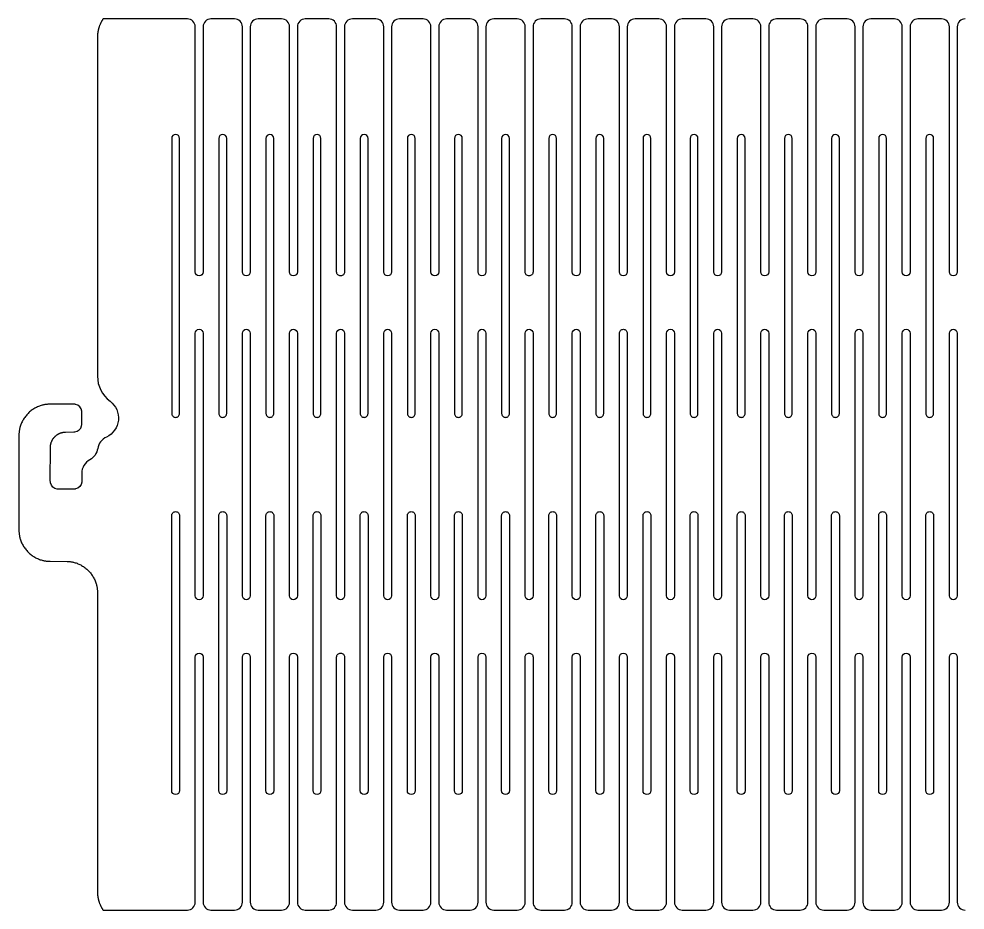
# Model space of a CAD drawing. Extents: x -434 to -192, y 60 to 116.
# Drawn here: x -433.9 to -373.7, y 59.7 to 116.3 of the extents above; entities that cross this region are included whole.
import ezdxf

# ---------------------------------------------------------------- set-up
doc = ezdxf.new("R2010")
doc.units = 0
doc.layers.add('3D_EE', color=7, linetype='CONTINUOUS')

msp = doc.modelspace()

# ---------------------------------------------------------------- linework, layer by layer
at = {"layer": '3D_EE'}
msp.add_lwpolyline([(-373.725, 116.349, 0.414214), (-374.225, 115.849), (-374.225, 100.25, -1), (-374.725, 100.25), (-374.725, 115.849, 0.414214), (-375.225, 116.349), (-376.725, 116.349, 0.414214), (-377.225, 115.849), (-377.225, 100.25, -1), (-377.725, 100.25), (-377.725, 115.849, 0.414214), (-378.225, 116.349), (-379.725, 116.349, 0.414214), (-380.225, 115.849), (-380.225, 100.25, -1), (-380.725, 100.25), (-380.725, 115.849, 0.414214), (-381.225, 116.349), (-382.725, 116.349, 0.414214), (-383.225, 115.849), (-383.225, 100.25, -1), (-383.725, 100.25), (-383.725, 115.849, 0.414214), (-384.225, 116.349), (-385.725, 116.349, 0.414214), (-386.225, 115.849), (-386.225, 100.25, -1), (-386.725, 100.25), (-386.725, 115.849, 0.414214), (-387.225, 116.349), (-388.725, 116.349, 0.414214), (-389.225, 115.849), (-389.225, 100.25, -1), (-389.725, 100.25), (-389.725, 115.849, 0.414214), (-390.225, 116.349), (-391.725, 116.349, 0.414214), (-392.225, 115.849), (-392.225, 100.25, -1), (-392.725, 100.25), (-392.725, 115.849, 0.414214), (-393.225, 116.349), (-394.725, 116.349, 0.414214), (-395.225, 115.849), (-395.225, 100.25, -1), (-395.725, 100.25), (-395.725, 115.849, 0.414214), (-396.225, 116.349), (-397.725, 116.349, 0.414214), (-398.225, 115.849), (-398.225, 100.25, -1), (-398.725, 100.25), (-398.725, 115.849, 0.414214), (-399.225, 116.349), (-400.725, 116.349, 0.414214), (-401.225, 115.849), (-401.225, 100.25, -0.414214), (-401.475, 100, -0.414214), (-401.725, 100.25), (-401.725, 115.849, 0.414214), (-402.225, 116.349), (-403.725, 116.349, 0.414214), (-404.225, 115.849), (-404.225, 100.25, -1), (-404.725, 100.25), (-404.725, 115.849, 0.414214), (-405.225, 116.349), (-406.725, 116.349, 0.414214), (-407.225, 115.849), (-407.225, 100.25, -1), (-407.725, 100.25), (-407.725, 115.849, 0.414214), (-408.225, 116.349), (-409.725, 116.349, 0.414214), (-410.225, 115.849), (-410.225, 100.25, -1), (-410.725, 100.25), (-410.725, 115.849, 0.414214), (-411.225, 116.349), (-412.725, 116.349, 0.414214), (-413.225, 115.849), (-413.225, 100.25, -0.414214), (-413.475, 100, -0.414214), (-413.725, 100.25), (-413.725, 115.849, 0.414214), (-414.225, 116.349), (-415.725, 116.349, 0.414214), (-416.225, 115.849), (-416.225, 100.25, -1), (-416.725, 100.25), (-416.725, 115.849, 0.414214), (-417.225, 116.349), (-418.725, 116.349, 0.414214), (-419.225, 115.849), (-419.225, 100.25, -1), (-419.725, 100.25), (-419.725, 115.849, 0.414214), (-420.225, 116.349), (-421.725, 116.349, 0.414214), (-422.225, 115.849), (-422.225, 100.25, -1), (-422.725, 100.25), (-422.725, 115.849, 0.414214), (-423.225, 116.349), (-428.588, 116.349), (-428.6, 116.331), (-428.618, 116.306), (-428.635, 116.279), (-428.651, 116.253), (-428.668, 116.226), (-428.684, 116.198), (-428.7, 116.17), (-428.715, 116.142), (-428.73, 116.113), (-428.744, 116.084), (-428.759, 116.055), (-428.772, 116.024), (-428.786, 115.994), (-428.799, 115.963), (-428.811, 115.931), (-428.824, 115.9), (-428.835, 115.868), (-428.846, 115.835), (-428.857, 115.802), (-428.867, 115.769), (-428.877, 115.736), (-428.881, 115.719), (-428.886, 115.702), (-428.89, 115.685), (-428.894, 115.668), (-428.898, 115.65), (-428.902, 115.633), (-428.906, 115.615), (-428.909, 115.598), (-428.913, 115.58), (-428.916, 115.563), (-428.919, 115.545), (-428.922, 115.527), (-428.925, 115.51), (-428.928, 115.492), (-428.93, 115.474), (-428.933, 115.456), (-428.935, 115.438), (-428.937, 115.42), (-428.939, 115.402), (-428.941, 115.384), (-428.942, 115.365), (-428.943, 115.347), (-428.945, 115.329), (-428.946, 115.311), (-428.947, 115.293), (-428.947, 115.274), (-428.948, 115.256), (-428.948, 115.238), (-428.949, 115.22), (-428.949, 93.623, 0.23673), (-428.148, 92.023, -0.564704), (-428.377, 89.746, 0.244358), (-428.934, 89.012, -0.227288), (-429.434, 88.306, 0.270141), (-429.949, 87.432), (-429.949, 86.932), (-429.95, 86.89), (-429.953, 86.869, -0.316407), (-430.341, 86.444), (-430.363, 86.44), (-430.406, 86.434), (-430.449, 86.432), (-431.449, 86.432), (-431.491, 86.434), (-431.512, 86.437, -0.316407), (-431.936, 86.825), (-431.941, 86.847), (-431.947, 86.89), (-431.949, 86.932), (-431.948, 89.107), (-431.947, 89.127), (-431.945, 89.152), (-431.943, 89.174), (-431.94, 89.196), (-431.937, 89.217), (-431.934, 89.239), (-431.931, 89.257), (-431.927, 89.274), (-431.923, 89.292), (-431.919, 89.31), (-431.914, 89.328), (-431.909, 89.346), (-431.904, 89.364), (-431.898, 89.381), (-431.892, 89.399), (-431.886, 89.417), (-431.879, 89.435), (-431.872, 89.452), (-431.864, 89.47), (-431.856, 89.487), (-431.848, 89.505), (-431.84, 89.522), (-431.831, 89.539), (-431.821, 89.556), (-431.812, 89.573), (-431.802, 89.59), (-431.791, 89.606), (-431.781, 89.623), (-431.77, 89.639), (-431.758, 89.655), (-431.746, 89.671), (-431.734, 89.686), (-431.722, 89.702), (-431.709, 89.717), (-431.696, 89.732), (-431.683, 89.746), (-431.67, 89.761), (-431.656, 89.775), (-431.642, 89.789), (-431.627, 89.802), (-431.612, 89.816), (-431.598, 89.829), (-431.582, 89.841), (-431.567, 89.854), (-431.551, 89.866), (-431.536, 89.877), (-431.52, 89.889), (-431.503, 89.9), (-431.487, 89.911), (-431.47, 89.921), (-431.454, 89.931), (-431.437, 89.941), (-431.42, 89.95), (-431.403, 89.959), (-431.385, 89.967), (-431.368, 89.976), (-431.35, 89.984), (-431.333, 89.991), (-431.315, 89.998), (-431.298, 90.005), (-431.28, 90.011), (-431.262, 90.017), (-431.244, 90.023), (-431.226, 90.028), (-431.209, 90.033), (-431.191, 90.038), (-431.173, 90.042), (-431.155, 90.046), (-431.137, 90.05), (-431.12, 90.053), (-431.098, 90.057), (-431.076, 90.06), (-431.055, 90.062), (-431.033, 90.064), (-431.01, 90.066), (-430.999, 90.067), (-430.983, 90.067), (-430.449, 90.068), (-430.406, 90.07), (-430.385, 90.072, 0.316407), (-429.961, 90.461), (-429.956, 90.482), (-429.95, 90.526), (-429.949, 90.568), (-429.949, 91.339), (-429.95, 91.381), (-429.953, 91.403, 0.316417), (-430.341, 91.827), (-430.363, 91.832), (-430.406, 91.837), (-430.449, 91.839), (-432.031, 91.838), (-432.07, 91.836), (-432.118, 91.832), (-432.161, 91.828), (-432.204, 91.823), (-432.248, 91.817), (-432.291, 91.81), (-432.335, 91.802), (-432.379, 91.792), (-432.422, 91.782), (-432.466, 91.771), (-432.526, 91.754), (-432.587, 91.735), (-432.647, 91.713), (-432.706, 91.69), (-432.766, 91.665), (-432.825, 91.637), (-432.883, 91.608), (-432.941, 91.576), (-432.997, 91.542), (-433.053, 91.507), (-433.108, 91.469), (-433.161, 91.429), (-433.214, 91.388), (-433.265, 91.345), (-433.315, 91.3), (-433.363, 91.253), (-433.409, 91.205), (-433.454, 91.156), (-433.497, 91.105), (-433.539, 91.052), (-433.578, 90.998), (-433.616, 90.944), (-433.652, 90.888), (-433.685, 90.831), (-433.717, 90.774), (-433.746, 90.715), (-433.774, 90.657), (-433.799, 90.597), (-433.823, 90.537), (-433.844, 90.477), (-433.863, 90.417), (-433.88, 90.357), (-433.892, 90.313), (-433.902, 90.269), (-433.911, 90.225), (-433.919, 90.181), (-433.926, 90.138), (-433.932, 90.095), (-433.937, 90.052), (-433.941, 90.008), (-433.945, 89.966), (-433.947, 89.924), (-433.948, 89.882), (-433.948, 83.986), (-433.947, 83.773), (-433.946, 83.734), (-433.945, 83.714), (-433.941, 83.67), (-433.937, 83.627), (-433.932, 83.583), (-433.926, 83.54), (-433.919, 83.497), (-433.911, 83.453), (-433.902, 83.409), (-433.892, 83.365), (-433.88, 83.322), (-433.863, 83.261), (-433.844, 83.201), (-433.823, 83.141), (-433.799, 83.081), (-433.774, 83.022), (-433.746, 82.963), (-433.717, 82.905), (-433.685, 82.847), (-433.652, 82.791), (-433.616, 82.735), (-433.578, 82.68), (-433.539, 82.626), (-433.497, 82.574), (-433.454, 82.523), (-433.409, 82.473), (-433.363, 82.425), (-433.315, 82.378), (-433.265, 82.334), (-433.214, 82.29), (-433.161, 82.249), (-433.108, 82.209), (-433.053, 82.172), (-432.997, 82.136), (-432.941, 82.103), (-432.883, 82.071), (-432.825, 82.041), (-432.766, 82.014), (-432.706, 81.988), (-432.647, 81.965), (-432.587, 81.944), (-432.526, 81.925), (-432.466, 81.907), (-432.422, 81.896), (-432.379, 81.886), (-432.335, 81.877), (-432.291, 81.869), (-432.248, 81.862), (-432.204, 81.856), (-432.161, 81.851), (-432.118, 81.846), (-432.075, 81.843), (-432.033, 81.841), (-431.991, 81.84), (-431.949, 81.839), (-430.875, 81.838), (-430.836, 81.836), (-430.78, 81.832), (-430.736, 81.828), (-430.693, 81.823), (-430.65, 81.817), (-430.606, 81.81), (-430.562, 81.802), (-430.518, 81.792), (-430.475, 81.782), (-430.431, 81.771), (-430.371, 81.754), (-430.311, 81.735), (-430.25, 81.713), (-430.191, 81.69), (-430.131, 81.665), (-430.072, 81.637), (-430.014, 81.608), (-429.957, 81.576), (-429.9, 81.542), (-429.844, 81.507), (-429.789, 81.469), (-429.736, 81.429), (-429.683, 81.388), (-429.632, 81.345), (-429.583, 81.3), (-429.534, 81.253), (-429.488, 81.205), (-429.443, 81.156), (-429.4, 81.105), (-429.358, 81.052), (-429.319, 80.998), (-429.281, 80.944), (-429.246, 80.888), (-429.212, 80.831), (-429.18, 80.774), (-429.151, 80.715), (-429.123, 80.657), (-429.098, 80.597), (-429.074, 80.537), (-429.053, 80.477), (-429.034, 80.417), (-429.017, 80.357), (-429.006, 80.313), (-428.995, 80.269), (-428.986, 80.225), (-428.978, 80.181), (-428.971, 80.138), (-428.965, 80.095), (-428.96, 80.052), (-428.956, 80.008), (-428.951, 79.95), (-428.951, 79.933), (-428.95, 79.9), (-428.949, 60.993), (-428.949, 60.78), (-428.948, 60.762), (-428.948, 60.744), (-428.947, 60.726), (-428.947, 60.707), (-428.946, 60.689), (-428.945, 60.671), (-428.943, 60.653), (-428.942, 60.635), (-428.941, 60.616), (-428.939, 60.598), (-428.937, 60.58), (-428.935, 60.562), (-428.933, 60.544), (-428.93, 60.526), (-428.928, 60.508), (-428.925, 60.49), (-428.922, 60.473), (-428.919, 60.455), (-428.916, 60.437), (-428.913, 60.42), (-428.909, 60.402), (-428.906, 60.385), (-428.902, 60.367), (-428.898, 60.35), (-428.894, 60.332), (-428.89, 60.315), (-428.886, 60.298), (-428.881, 60.281), (-428.877, 60.264), (-428.867, 60.231), (-428.857, 60.198), (-428.846, 60.165), (-428.835, 60.132), (-428.824, 60.1), (-428.811, 60.069), (-428.799, 60.037), (-428.786, 60.006), (-428.772, 59.976), (-428.759, 59.945), (-428.744, 59.916), (-428.73, 59.887), (-428.715, 59.858), (-428.7, 59.83), (-428.684, 59.802), (-428.668, 59.774), (-428.651, 59.747), (-428.635, 59.721), (-428.618, 59.694), (-428.6, 59.669), (-428.588, 59.651), (-423.225, 59.651, 0.414214), (-422.725, 60.151), (-422.725, 75.75, -1), (-422.225, 75.75), (-422.225, 60.151, 0.414214), (-421.725, 59.651), (-420.225, 59.651, 0.414214), (-419.725, 60.151), (-419.725, 75.75, -1), (-419.225, 75.75), (-419.225, 60.151, 0.414214), (-418.725, 59.651), (-417.225, 59.651, 0.414214), (-416.725, 60.151), (-416.725, 75.75, -1), (-416.225, 75.75), (-416.225, 60.151, 0.414214), (-415.725, 59.651), (-414.225, 59.651, 0.414214), (-413.725, 60.151), (-413.725, 75.75, -0.414214), (-413.475, 76, -0.414214), (-413.225, 75.75), (-413.225, 60.151, 0.414214), (-412.725, 59.651), (-411.225, 59.651, 0.414214), (-410.725, 60.151), (-410.725, 75.75, -1), (-410.225, 75.75), (-410.225, 60.151, 0.414214), (-409.725, 59.651), (-408.225, 59.651, 0.414214), (-407.725, 60.151), (-407.725, 75.75, -1), (-407.225, 75.75), (-407.225, 60.151, 0.414214), (-406.725, 59.651), (-405.225, 59.651, 0.414214), (-404.725, 60.151), (-404.725, 75.75, -1), (-404.225, 75.75), (-404.225, 60.151, 0.414214), (-403.725, 59.651), (-402.225, 59.651, 0.414214), (-401.725, 60.151), (-401.725, 75.75, -0.414214), (-401.475, 76, -0.414214), (-401.225, 75.75), (-401.225, 60.151, 0.414214), (-400.725, 59.651), (-399.225, 59.651, 0.414214), (-398.725, 60.151), (-398.725, 75.75, -1), (-398.225, 75.75), (-398.225, 60.151, 0.414214), (-397.725, 59.651), (-396.225, 59.651, 0.414214), (-395.725, 60.151), (-395.725, 75.75, -1), (-395.225, 75.75), (-395.225, 60.151, 0.414214), (-394.725, 59.651), (-393.225, 59.651, 0.414214), (-392.725, 60.151), (-392.725, 75.75, -1), (-392.225, 75.75), (-392.225, 60.151, 0.414214), (-391.725, 59.651), (-390.225, 59.651, 0.414214), (-389.725, 60.151), (-389.725, 75.75, -1), (-389.225, 75.75), (-389.225, 60.151, 0.414214), (-388.725, 59.651), (-387.225, 59.651, 0.414214), (-386.725, 60.151), (-386.725, 75.75, -1), (-386.225, 75.75), (-386.225, 60.151, 0.414214), (-385.725, 59.651), (-384.225, 59.651, 0.414214), (-383.725, 60.151), (-383.725, 75.75, -1), (-383.225, 75.75), (-383.225, 60.151, 0.414214), (-382.725, 59.651), (-381.225, 59.651, 0.414214), (-380.725, 60.151), (-380.725, 75.75, -1), (-380.225, 75.75), (-380.225, 60.151, 0.414214), (-379.725, 59.651), (-378.225, 59.651, 0.414214), (-377.725, 60.151), (-377.725, 75.75, -1), (-377.225, 75.75), (-377.225, 60.151, 0.414214), (-376.725, 59.651), (-375.225, 59.651, 0.414214), (-374.725, 60.151), (-374.725, 75.75, -1), (-374.225, 75.75), (-374.225, 60.151, 0.414214), (-373.725, 59.651)], format="xyb", dxfattribs=at)
for points in [[(-423.975, 91, 0.414214), (-423.725, 91.25), (-423.725, 108.75, 1), (-424.225, 108.75), (-424.225, 91.25, 0.414214)], [(-420.975, 91, 0.414214), (-420.725, 91.25), (-420.725, 108.75, 1), (-421.225, 108.75), (-421.225, 91.25, 0.414214)], [(-417.975, 91, 0.414214), (-417.725, 91.25), (-417.725, 108.75, 1), (-418.225, 108.75), (-418.225, 91.25, 0.414214)], [(-414.975, 91, 0.414214), (-414.725, 91.25), (-414.725, 108.75, 1), (-415.225, 108.75), (-415.225, 91.25, 0.414214)], [(-411.975, 91, 0.414214), (-411.725, 91.25), (-411.725, 108.75, 1), (-412.225, 108.75), (-412.225, 91.25, 0.414214)], [(-408.975, 91, 0.414214), (-408.725, 91.25), (-408.725, 108.75, 1), (-409.225, 108.75), (-409.225, 91.25, 0.414214)], [(-405.975, 91, 0.414214), (-405.725, 91.25), (-405.725, 108.75, 1), (-406.225, 108.75), (-406.225, 91.25, 0.414214)], [(-402.975, 91, 0.414214), (-402.725, 91.25), (-402.725, 108.75, 1), (-403.225, 108.75), (-403.225, 91.25, 0.414214)], [(-399.975, 91, 0.414214), (-399.725, 91.25), (-399.725, 108.75, 1), (-400.225, 108.75), (-400.225, 91.25, 0.414214)], [(-396.975, 91, 0.414214), (-396.725, 91.25), (-396.725, 108.75, 1), (-397.225, 108.75), (-397.225, 91.25, 0.414214)], [(-393.975, 91, 0.414214), (-393.725, 91.25), (-393.725, 108.75, 1), (-394.225, 108.75), (-394.225, 91.25, 0.414214)], [(-390.975, 91, 0.414214), (-390.725, 91.25), (-390.725, 108.75, 1), (-391.225, 108.75), (-391.225, 91.25, 0.414214)], [(-387.975, 91, 0.414214), (-387.725, 91.25), (-387.725, 108.75, 1), (-388.225, 108.75), (-388.225, 91.25, 0.414214)], [(-384.975, 91, 0.414214), (-384.725, 91.25), (-384.725, 108.75, 1), (-385.225, 108.75), (-385.225, 91.25, 0.414214)], [(-381.975, 91, 0.414214), (-381.725, 91.25), (-381.725, 108.75, 1), (-382.225, 108.75), (-382.225, 91.25, 0.414214)], [(-378.975, 91, 0.414214), (-378.725, 91.25), (-378.725, 108.75, 1), (-379.225, 108.75), (-379.225, 91.25, 0.414214)], [(-375.975, 91, 0.414214), (-375.725, 91.25), (-375.725, 108.75, 1), (-376.225, 108.75), (-376.225, 91.25, 0.414214)], [(-422.225, 79.648, -1), (-422.725, 79.648), (-422.725, 96.352, -1), (-422.225, 96.352)], [(-419.225, 79.648, -1), (-419.725, 79.648), (-419.725, 96.352, -1), (-419.225, 96.352)], [(-416.225, 79.648, -1), (-416.725, 79.648), (-416.725, 96.352, -1), (-416.225, 96.352)], [(-413.225, 79.648, -1), (-413.725, 79.648), (-413.725, 96.352, -1), (-413.225, 96.352)], [(-410.225, 79.648, -1), (-410.725, 79.648), (-410.725, 96.352, -1), (-410.225, 96.352)], [(-407.225, 79.648, -1), (-407.725, 79.648), (-407.725, 96.352, -1), (-407.225, 96.352)], [(-404.225, 79.648, -1), (-404.725, 79.648), (-404.725, 96.352, -1), (-404.225, 96.352)], [(-401.225, 79.648, -1), (-401.725, 79.648), (-401.725, 96.352, -1), (-401.225, 96.352)], [(-401.225, 79.648, -1), (-401.725, 79.648), (-401.725, 96.352, -1), (-401.225, 96.352)], [(-398.225, 79.648, -1), (-398.725, 79.648), (-398.725, 96.352, -1), (-398.225, 96.352)], [(-395.475, 96.602, -0.414214), (-395.225, 96.352), (-395.225, 79.648, -1), (-395.725, 79.648), (-395.725, 96.352, -0.414214)], [(-392.225, 79.648, -1), (-392.725, 79.648), (-392.725, 96.352, -1), (-392.225, 96.352)], [(-389.225, 79.648, -1), (-389.725, 79.648), (-389.725, 96.352, -1), (-389.225, 96.352)], [(-386.225, 79.648, -1), (-386.725, 79.648), (-386.725, 96.352, -1), (-386.225, 96.352)], [(-383.225, 79.648, -1), (-383.725, 79.648), (-383.725, 96.352, -1), (-383.225, 96.352)], [(-380.225, 79.648, -1), (-380.725, 79.648), (-380.725, 96.352, -1), (-380.225, 96.352)], [(-377.225, 79.648, -1), (-377.725, 79.648), (-377.725, 96.352, -1), (-377.225, 96.352)], [(-374.225, 79.648, -1), (-374.725, 79.648), (-374.725, 96.352, -1), (-374.225, 96.352)], [(-423.975, 85, -0.414214), (-423.725, 84.75), (-423.725, 67.25, -1), (-424.225, 67.25), (-424.225, 84.75, -0.414214)], [(-420.975, 85, -0.414214), (-420.725, 84.75), (-420.725, 67.25, -1), (-421.225, 67.25), (-421.225, 84.75, -0.414214)], [(-417.975, 85, -0.414214), (-417.725, 84.75), (-417.725, 67.25, -1), (-418.225, 67.25), (-418.225, 84.75, -0.414214)], [(-414.975, 85, -0.414214), (-414.725, 84.75), (-414.725, 67.25, -1), (-415.225, 67.25), (-415.225, 84.75, -0.414214)], [(-411.975, 85, -0.414214), (-411.725, 84.75), (-411.725, 67.25, -1), (-412.225, 67.25), (-412.225, 84.75, -0.414214)], [(-408.975, 85, -0.414214), (-408.725, 84.75), (-408.725, 67.25, -1), (-409.225, 67.25), (-409.225, 84.75, -0.414214)], [(-405.975, 85, -0.414214), (-405.725, 84.75), (-405.725, 67.25, -1), (-406.225, 67.25), (-406.225, 84.75, -0.414214)], [(-402.975, 85, -0.414214), (-402.725, 84.75), (-402.725, 67.25, -1), (-403.225, 67.25), (-403.225, 84.75, -0.414214)], [(-399.975, 85, -0.414214), (-399.725, 84.75), (-399.725, 67.25, -1), (-400.225, 67.25), (-400.225, 84.75, -0.414214)], [(-396.975, 85, -0.414214), (-396.725, 84.75), (-396.725, 67.25, -1), (-397.225, 67.25), (-397.225, 84.75, -0.414214)], [(-393.975, 85, -0.414214), (-393.725, 84.75), (-393.725, 67.25, -1), (-394.225, 67.25), (-394.225, 84.75, -0.414214)], [(-390.975, 85, -0.414214), (-390.725, 84.75), (-390.725, 67.25, -1), (-391.225, 67.25), (-391.225, 84.75, -0.414214)], [(-387.975, 85, -0.414214), (-387.725, 84.75), (-387.725, 67.25, -1), (-388.225, 67.25), (-388.225, 84.75, -0.414214)], [(-384.975, 85, -0.414214), (-384.725, 84.75), (-384.725, 67.25, -1), (-385.225, 67.25), (-385.225, 84.75, -0.414214)], [(-381.975, 85, -0.414214), (-381.725, 84.75), (-381.725, 67.25, -1), (-382.225, 67.25), (-382.225, 84.75, -0.414214)], [(-378.975, 85, -0.414214), (-378.725, 84.75), (-378.725, 67.25, -1), (-379.225, 67.25), (-379.225, 84.75, -0.414214)], [(-375.975, 85, -0.414214), (-375.725, 84.75), (-375.725, 67.25, -1), (-376.225, 67.25), (-376.225, 84.75, -0.414214)]]:
    msp.add_lwpolyline(points, format="xyb", close=True, dxfattribs=at)
at = {"layer": '3D_EE', "extrusion": (0, 0, -1)}
msp.add_arc((430.954, 70.797), 2.005, 180.00637, 180.27233, dxfattribs=at)

doc.saveas('drawing.dxf')
